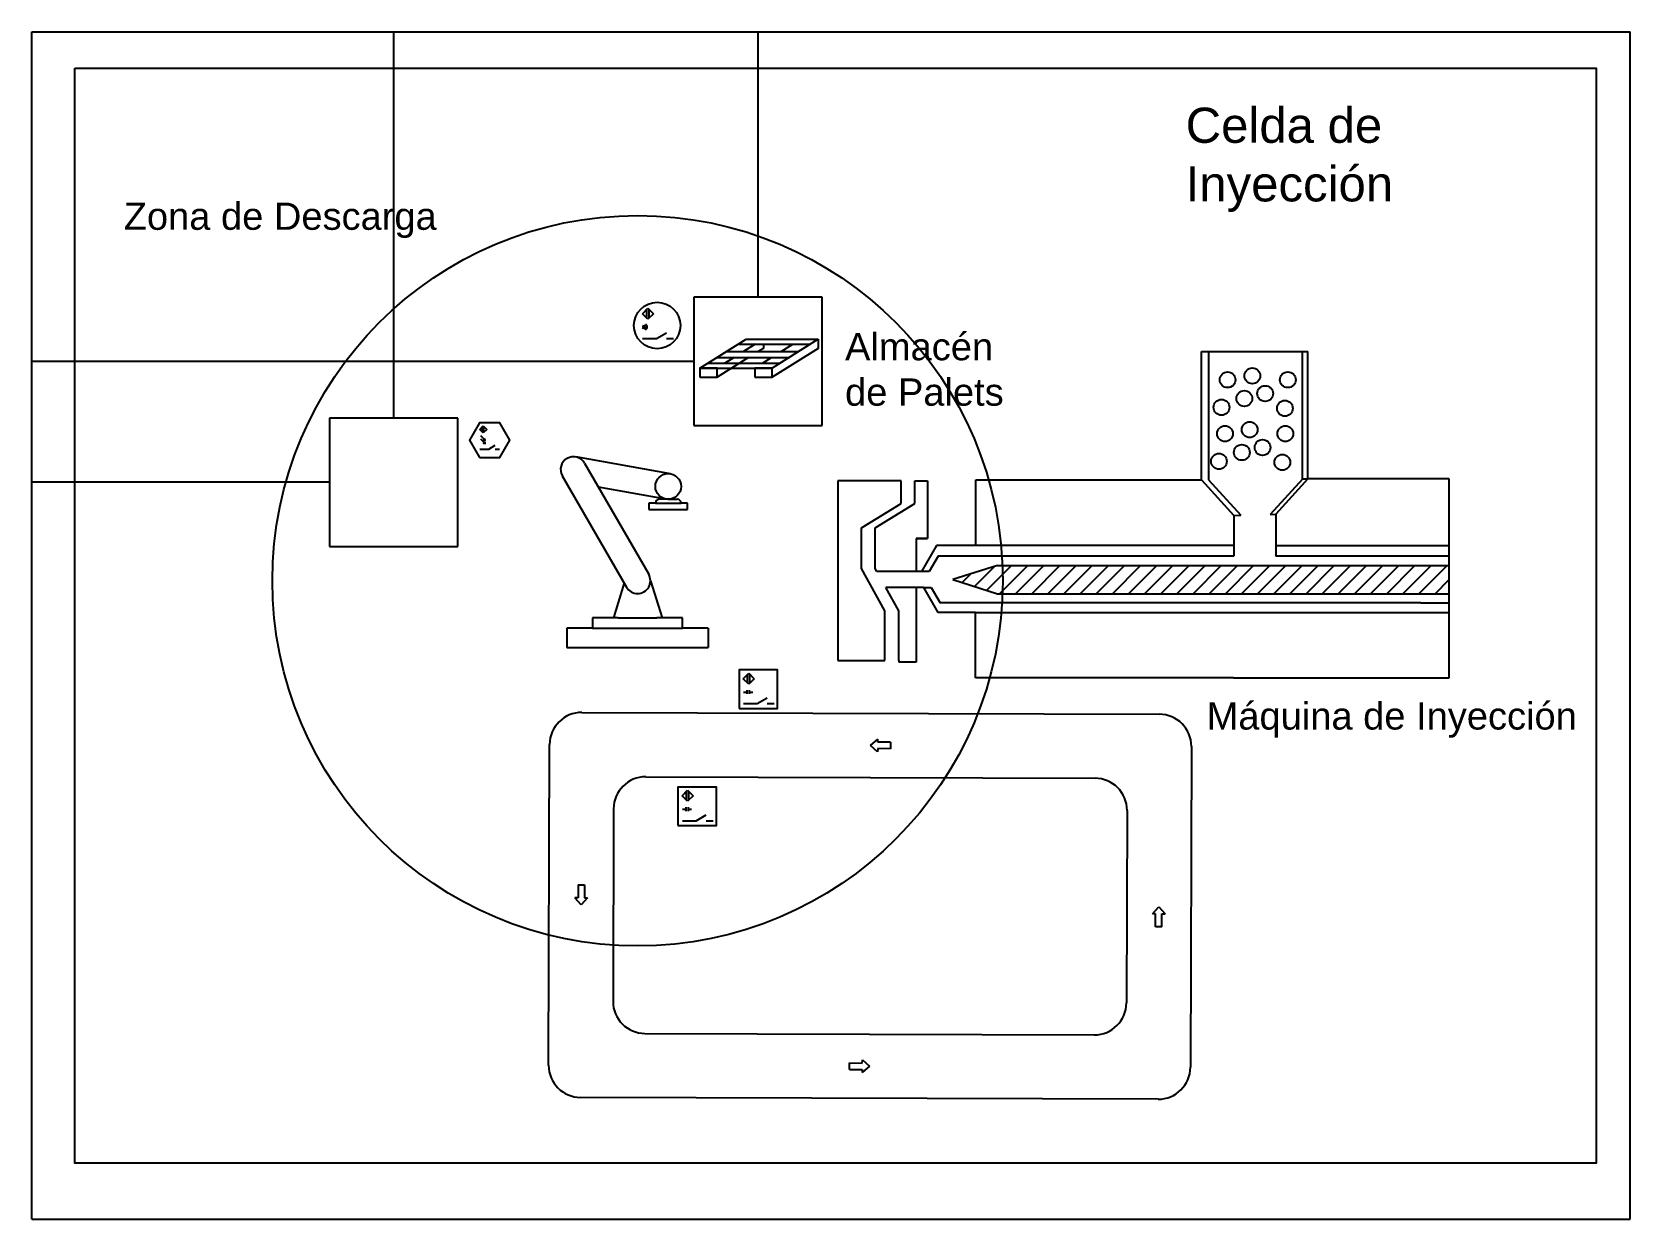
# Model space of a CAD drawing. Header units: millimetres. Extents: x 6494 to 15643, y 5144 to 11942.
import ezdxf

# ---------------------------------------------------------------- set-up
doc = ezdxf.new("R2010")
doc.units = ezdxf.units.MM
for name, color, linetype in [('Almacenaje', 80, 'Continuous'), ('Celdas', 200, 'Continuous'), ('Maquina', 82, 'Continuous'), ('Radio', 10, 'Continuous'), ('Robots', 80, 'Continuous'), ('Sensores', 211, 'Continuous'), ('Texto2', 7, 'Continuous'), ('TrayectAGV', 140, 'Continuous')]:
    doc.layers.add(name, color=color, linetype=linetype)
doc.styles.get("Standard").update_dxf_attribs({"font": 'arial.ttf'})

msp = doc.modelspace()

# ---------------------------------------------------------------- hatches: boundary and pattern name
at = {"layer": 'Maquina'}
h = msp.add_hatch(dxfattribs=at)
h.set_pattern_fill('ANSI31', color=256, scale=20.57511)
h.set_pattern_definition([(45, (1811.35, 6079.48), (-46.19244, 46.19244), [])])
h.paths.add_polyline_path([(12021.5, 8887), (11766.1, 8806.1), (12021.5, 8725.2), (14607.9, 8725.2), (14607.9, 8887)])

# ---------------------------------------------------------------- linework, layer by layer
at = {"layer": 'Almacenaje'}
for p, q in [((10283.8, 10423.4), (10283.8, 9688.6)), ((11018.6, 10423.4), (10283.8, 10423.4)), ((11018.6, 9688.6), (11018.6, 10423.4)), ((10317.8, 10017.4), (10582, 10182.2)), ((10582, 10182.2), (10681.4, 10182.2)), ((10681.4, 10182.2), (10896.4, 10182.2)), ((10995.7, 10182.2), (10731.5, 10017.4)), ((10896.4, 10182.2), (10995.7, 10182.2)), ((10995.7, 10182.2), (10995.7, 10130.1)), ((10413.7, 10077.2), (10827.4, 10077.2)), ((10596.5, 10077.2), (10417.1, 9965.4)), ((10513.1, 10077.2), (10460.8, 10044.7)), ((10468.9, 10111.6), (10882.6, 10111.6)), ((10535.6, 10153.2), (10949.3, 10153.2)), ((10634.9, 10153.2), (10568.2, 10111.6)), ((10681.4, 10130.1), (10651.7, 10111.6)), ((10675.9, 10044.7), (10728.1, 10077.2)), ((10681.4, 10153.2), (10681.4, 10130.1)), ((10995.7, 10130.1), (10731.5, 9965.4)), ((10783.3, 10111.6), (10850, 10153.2)), ((10317.8, 10017.4), (10417.1, 10017.4)), ((10317.8, 10017.4), (10317.8, 9965.4)), ((10361.5, 10044.7), (10775.2, 10044.7)), ((10417.1, 10017.4), (10731.5, 10017.4)), ((10632.1, 10017.4), (10731.5, 10017.4)), ((10632.1, 10017.4), (10632.1, 9965.4)), ((8197.8, 9730.4), (8197.8, 8995.6)), ((8932.7, 9730.4), (8197.8, 9730.4)), ((8932.7, 8995.6), (8932.7, 9730.4)), ((10283.8, 9688.6), (11018.6, 9688.6)), ((8197.8, 8995.6), (8932.7, 8995.6))]:
    msp.add_line(p, q, dxfattribs=at)
for points in [[(10317.8, 9965.4), (10417.1, 9965.4), (10417.1, 10017.4), (10317.8, 10017.4)], [(10632.1, 9965.4), (10731.5, 9965.4), (10731.5, 10017.4), (10632.1, 10017.4)]]:
    msp.add_lwpolyline(points, close=True, dxfattribs=at)
at = {"layer": 'Celdas'}
msp.add_lwpolyline([(6738.9, 11734.9), (15448.9, 11734.9), (15448.9, 5464.9), (6738.9, 5464.9)], close=True, dxfattribs=at)
at = {"layer": 'Maquina'}
for p, q in [((13189.1, 9506.8), (13189.1, 10111.5)), ((13189.1, 10111.5), (13798.8, 10111.5)), ((13230.5, 10111.5), (13230.5, 9377.1)), ((13767.2, 9381.9), (13767.2, 10111.5)), ((13798.8, 9382.7), (13798.8, 10111.5)), ((13189.1, 9376.7), (13189.1, 9506.8)), ((11107.9, 9370.6), (11107.9, 8342.8)), ((11469.7, 9370.6), (11107.9, 9370.6)), ((11469.7, 9241.5), (11469.7, 9370.6)), ((11549, 9241.5), (11549, 9370.6)), ((11549, 9370.6), (11620.8, 9370.6)), ((11620.8, 9370.6), (11620.8, 9041.9)), ((11896.9, 9376.7), (13189.1, 9376.7)), ((11896.9, 9001.7), (11896.9, 9376.7)), ((13189.1, 9376.7), (13373.7, 9173.8)), ((13230.5, 9377.1), (13414.6, 9174.9)), ((13767.2, 9381.9), (13582.6, 9179.1)), ((13798.8, 9382.7), (13614.2, 9179.8)), ((13767.2, 9382.4), (13798.8, 9382.7)), ((14607.9, 9382.7), (13798.8, 9382.7)), ((14607.9, 8242.9), (14607.9, 9382.7)), ((11242.3, 9102), (11469.7, 9241.5)), ((11321.6, 9102), (11549, 9241.5)), ((13373.7, 9173.8), (13414.6, 9174.9)), ((13373.7, 9173.8), (13373.7, 9001.7)), ((13582.6, 9179.1), (13614.2, 9179.8)), ((13614.2, 9179.8), (13614.2, 9007.7)), ((11242.3, 8869.6), (11242.3, 9102)), ((11321.6, 8869.6), (11321.6, 9102)), ((11620.8, 9041.9), (11555.2, 9041.9)), ((11555.2, 9041.9), (11620.8, 9041.9)), ((11620.8, 9041.9), (11555.2, 9041.9)), ((11555.2, 9041.9), (11555.2, 8852.4)), ((11896.9, 9001.7), (11672.7, 9001.7)), ((13373.7, 9001.7), (11896.9, 9001.7)), ((13373.7, 9001.7), (13373.7, 8939.3)), ((13614.2, 9007.7), (13614.2, 9001.7)), ((13614.2, 9001.7), (14607.9, 9001.7)), ((13614.2, 9001.7), (13614.2, 8939.3)), ((12218.2, 8939.3), (11681.3, 8939.3)), ((12021.5, 8887), (11766.1, 8806.1)), ((12021.5, 8887), (14607.9, 8887)), ((13373.7, 8939.3), (12218.2, 8939.3)), ((14607.9, 8939.3), (13614.2, 8939.3)), ((11376.7, 8626.9), (11242.3, 8869.6)), ((11331.1, 8852.4), (11321.6, 8869.6)), ((11586.6, 8852.4), (11331.1, 8852.4)), ((11631.1, 8852.4), (11586.6, 8852.4)), ((11766.1, 8806.1), (12021.5, 8725.2)), ((11456, 8626.9), (11382.2, 8760.1)), ((11597.2, 8760.1), (11382.2, 8760.1)), ((11555.2, 8760.1), (11555.2, 8333.8)), ((11597.2, 8760.1), (11642.7, 8760.1)), ((12021.5, 8725.2), (14607.9, 8725.2)), ((11376.7, 8342.8), (11376.7, 8626.9)), ((11456, 8342.8), (11456, 8626.9)), ((11895.4, 8618), (11679.2, 8618)), ((14444.5, 8673), (11692.9, 8673)), ((11895.4, 8618), (13187.5, 8618)), ((11895.4, 8242.9), (11895.4, 8618)), ((13187.5, 8618), (14607.9, 8618)), ((14444.5, 8673), (14607.9, 8673)), ((11107.9, 8342.8), (11376.7, 8342.8)), ((11456, 8342.8), (11456, 8333.8)), ((11555.2, 8333.8), (11456, 8333.8)), ((13372.1, 8242.9), (11895.4, 8242.9)), ((13372.1, 8242.9), (14607.9, 8242.9)), ((9641.7, 8045.4), (12948.4, 8034.9)), ((9451.6, 6025.3), (9457.4, 7862.3)), ((13131.5, 7850.7), (13125.7, 6013.6)), ((10008, 7676.9), (12579.8, 7668.7)), ((9823.7, 7493.7), (9820.2, 6391.5)), ((12763, 7484.4), (12759.5, 6382.2)), ((10003.3, 6207.2), (12575.2, 6199.1)), ((12941.4, 5830.5), (9634.7, 5841))]:
    msp.add_line(p, q, dxfattribs=at)
for points in [[(11672.7, 9001.7), (11586.6, 8852.4)], [(11717.7, 9002.4), (11717.3, 9001.7)], [(11681.3, 8939.3), (11631.1, 8852.4)], [(11597.2, 8760.1), (11679.2, 8618)], [(11642.7, 8760.1), (11692.9, 8673)]]:
    msp.add_lwpolyline(points, dxfattribs=at)
for centre in [(13338.9, 9950.3), (13480.3, 9972.9), (13684, 9950.3), (13435.1, 9842.9), (13553.9, 9871.2), (13304, 9792.1), (13667, 9786.4), (13465.6, 9664.3), (13324.2, 9641.7), (13539.2, 9562.6), (13669.3, 9641.7), (13289.3, 9483.4), (13420.4, 9534.3), (13652.3, 9477.8)]:
    msp.add_circle(centre, 45.2, dxfattribs=at)
for centre, start, end in [((9641.1, 7861.7), 89.81822, 179.81822), ((12947.8, 7851.2), 359.81822, 89.81822), ((10007.4, 7493.1), 89.81822, 179.81822), ((12579.3, 7485), 359.81822, 89.81822), ((10003.9, 6390.9), 179.81822, 269.81822), ((12575.8, 6382.8), 269.81822, 359.81822), ((9635.3, 6024.7), 179.81822, 269.81822), ((12942, 6014.2), 269.81822, 359.81822)]:
    msp.add_arc(centre, 183.7, start, end, dxfattribs=at)
at = {"layer": 'Radio'}
msp.add_circle((9960.8, 8799.5), 2091, dxfattribs=at)
at = {"layer": 'Robots'}
for p, q in [((10149.2, 9411.5), (9606.7, 9508.4)), ((9657.4, 9472.8), (10024.5, 8836.2)), ((9530.1, 9399.4), (9897.1, 8762.8)), ((10123.4, 9266.8), (9736.3, 9336)), ((10062.8, 9243.7), (10026.1, 9243.7)), ((10026.1, 9243.7), (10026.1, 9206.9)), ((10062.8, 9243.7), (10209.8, 9243.7)), ((10136.3, 9265.7), (10084.9, 9265.7)), ((10136.3, 9265.7), (10187.7, 9265.7)), ((10246.5, 9243.7), (10209.8, 9243.7)), ((10246.5, 9206.9), (10246.5, 9243.7)), ((10026.1, 9206.9), (10246.5, 9206.9)), ((9883.4, 8786.6), (9822.2, 8586.4)), ((10012.3, 8851.9), (10012.3, 8851.9)), ((10012.3, 8851.9), (10012.3, 8851.9)), ((10012.3, 8851.9), (10012.3, 8851.9)), ((10034.3, 8799.5), (10102.2, 8586.4)), ((9703.6, 8527.6), (9556.6, 8527.6)), ((9556.6, 8527.6), (9556.6, 8417.4)), ((9850.6, 8586.4), (9703.6, 8586.4)), ((9703.6, 8586.4), (9703.6, 8527.6)), ((9703.6, 8527.6), (10218, 8527.6)), ((9850.6, 8586.4), (10071, 8586.4)), ((10218, 8586.4), (10071, 8586.4)), ((10218, 8527.6), (10218, 8586.4)), ((10365, 8527.6), (10218, 8527.6)), ((10365, 8527.6), (10365, 8417.4)), ((9556.6, 8417.4), (10365, 8417.4))]:
    msp.add_line(p, q, dxfattribs=at)
msp.add_circle((10136.3, 9339.2), 73.5, dxfattribs=at)
for centre, radius, start, end in [((9593.8, 9436.1), 73.5, 29.96507, 209.96507), ((10084.9, 9243.7), 22, 90, 180), ((10187.7, 9243.7), 22, 0, 90), ((9960.8, 8799.5), 73.5, 209.96507, 29.96507)]:
    msp.add_arc(centre, radius, start, end, dxfattribs=at)
at = {"layer": 'Sensores'}
for p, q in [((9989, 10328.4), (10020.2, 10359.6)), ((10013.3, 10304.2), (10013.3, 10352.7)), ((10020.2, 10359.6), (10051.4, 10328.4)), ((10027.1, 10304.2), (10027.1, 10352.7)), ((10020.2, 10297.2), (9989, 10328.4)), ((10051.4, 10328.4), (10020.2, 10297.2)), ((9989.8, 10185.7), (10069.2, 10185.7)), ((10069.2, 10185.7), (10126.4, 10218.8)), ((10126.4, 10185.7), (10166.2, 10185.7)), ((9057.1, 9665.8), (9077.2, 9685.9)), ((9077.2, 9645.8), (9057.1, 9665.8)), ((9061.8, 9630.5), (9082.9, 9609.3)), ((9061.8, 9612.2), (9082.9, 9591.1)), ((9072.7, 9650.2), (9072.7, 9681.4)), ((9077.2, 9685.9), (9097.2, 9665.8)), ((9097.2, 9665.8), (9077.2, 9645.8)), ((9081.6, 9650.2), (9081.6, 9681.4)), ((9057.6, 9553.7), (9108.7, 9553.7)), ((9108.7, 9553.7), (9145.5, 9574.9)), ((9145.5, 9553.7), (9171, 9553.7)), ((10566.2, 8238.7), (10597.4, 8269.9)), ((10597.4, 8207.6), (10566.2, 8238.7)), ((10590.5, 8214.5), (10590.5, 8263)), ((10597.4, 8269.9), (10628.6, 8238.7)), ((10628.6, 8238.7), (10597.4, 8207.6)), ((10604.3, 8214.5), (10604.3, 8263)), ((10567, 8162.2), (10586.8, 8162.2)), ((10586.8, 8173.2), (10586.8, 8151.2)), ((10600.1, 8173.2), (10600.1, 8151.2)), ((10600.1, 8162.2), (10619.9, 8162.2)), ((10567, 8096.1), (10646.4, 8096.1)), ((10646.4, 8096.1), (10703.6, 8129.1)), ((10703.6, 8096.1), (10743.4, 8096.1)), ((10216.4, 7568.2), (10247.6, 7599.4)), ((10247.6, 7599.4), (10278.8, 7568.2)), ((10247.6, 7537), (10216.4, 7568.2)), ((10237.1, 7502.7), (10237.1, 7480.6)), ((10240.7, 7544), (10240.7, 7592.5)), ((10278.8, 7568.2), (10247.6, 7537)), ((10250.3, 7502.7), (10250.3, 7480.6)), ((10254.5, 7544), (10254.5, 7592.5)), ((10217.2, 7491.7), (10237.1, 7491.7)), ((10217.2, 7425.5), (10296.6, 7425.5)), ((10250.3, 7491.7), (10270.1, 7491.7)), ((10296.6, 7425.5), (10353.9, 7458.6)), ((10353.9, 7425.5), (10393.6, 7425.5))]:
    msp.add_line(p, q, dxfattribs=at)
for points in [[(9056.5, 9504.9), (9171.6, 9504.9), (9229.1, 9604.6), (9171.6, 9704.3), (9056.5, 9704.3), (8998.9, 9604.6)], [(9086.3, 9612.6), (9079.6, 9606), (9088.7, 9603.5)], [(9086.3, 9594.4), (9079.6, 9587.7), (9088.7, 9585.3)], [(10541.8, 8068.2), (10762.3, 8068.2), (10762.3, 8288.7), (10541.8, 8288.7)], [(10192, 7397.7), (10412.5, 7397.7), (10412.5, 7618.1), (10192, 7618.1)]]:
    msp.add_lwpolyline(points, close=True, dxfattribs=at)
msp.add_circle((10073, 10261), 132.9, dxfattribs=at)
for centre, radius, start, end in [((9986.7, 10251.9), 8.1, 294.13504, 65.86496), ((9992.2, 10251.9), 12.7, 299.7546, 60.2454), ((9997.6, 10251.9), 18.2, 301.82367, 58.17633)]:
    msp.add_arc(centre, radius, start, end, dxfattribs=at)
at = {"layer": 'Texto2'}
for p, q in [((11294.5, 7856.5), (11335.7, 7893.1)), ((11335.6, 7874.7), (11335.7, 7893.1)), ((11409.1, 7874.5), (11335.6, 7874.7)), ((11409.1, 7874.5), (11409, 7837.7)), ((11335.4, 7819.6), (11294.5, 7856.5)), ((11335.5, 7838), (11335.4, 7819.6)), ((11409, 7837.7), (11335.5, 7838)), ((9620.2, 7057.8), (9620, 6984.3)), ((9620.2, 7057.8), (9657, 7057.7)), ((9657, 7057.7), (9656.7, 6984.2)), ((9620, 6984.3), (9601.6, 6984.4)), ((9638.2, 6943.2), (9601.6, 6984.4)), ((9675.1, 6984.2), (9638.2, 6943.2)), ((9656.7, 6984.2), (9675.1, 6984.2)), ((12908.1, 6891.7), (12944.9, 6932.7)), ((12926.4, 6891.7), (12908.1, 6891.7)), ((12926.2, 6818.2), (12926.4, 6891.7)), ((12944.9, 6932.7), (12981.5, 6891.5)), ((12962.9, 6818.1), (12963.2, 6891.6)), ((12963.2, 6891.6), (12981.5, 6891.5)), ((12962.9, 6818.1), (12926.2, 6818.2)), ((11247.6, 6037.9), (11247.7, 6056.3)), ((11247.7, 6056.3), (11288.7, 6019.4)), ((11174, 6001.4), (11174.2, 6038.2)), ((11174, 6001.4), (11247.5, 6001.2)), ((11174.2, 6038.2), (11247.6, 6037.9)), ((11288.7, 6019.4), (11247.5, 5982.8)), ((11247.5, 6001.2), (11247.5, 5982.8))]:
    msp.add_line(p, q, dxfattribs=at)
at = {"layer": 'TrayectAGV'}
for p, q in [((6493.6, 5144.4), (6493.6, 11941.9)), ((6493.6, 11941.9), (15643, 11941.9)), ((8565.2, 9730.4), (8565.2, 11941.9)), ((10651.2, 10423.4), (10651.2, 11941.9)), ((15643, 5144.4), (15643, 11941.9)), ((6493.6, 10056), (10283.8, 10056)), ((8197.8, 9363), (6493.6, 9363)), ((6493.6, 5144.4), (15643, 5144.4))]:
    msp.add_line(p, q, dxfattribs=at)

# ---------------------------------------------------------------- texts
at = {"layer": 'Celdas', "insert": (13098.9, 11508.3), "char_height": 201.247, "attachment_point": 1}
msp.add_mtext_dynamic_manual_height_columns('Celda de Inyección', width=2170, gutter_width=1006.2, heights=[0], dxfattribs=at)
at = {"layer": 'Texto2', "attachment_point": 1}
for s, insert, char_height in [('Zona de Descarga', (7018.9, 10964.9), 155.968), ('Almacén\\Pde Palets', (11148.7, 10217.8), 155.97), ('Máquina de Inyección', (13218.9, 8103.3), 155.968)]:
    msp.add_mtext(s, dxfattribs=dict(at, insert=insert, char_height=char_height))

doc.saveas('drawing.dxf')
